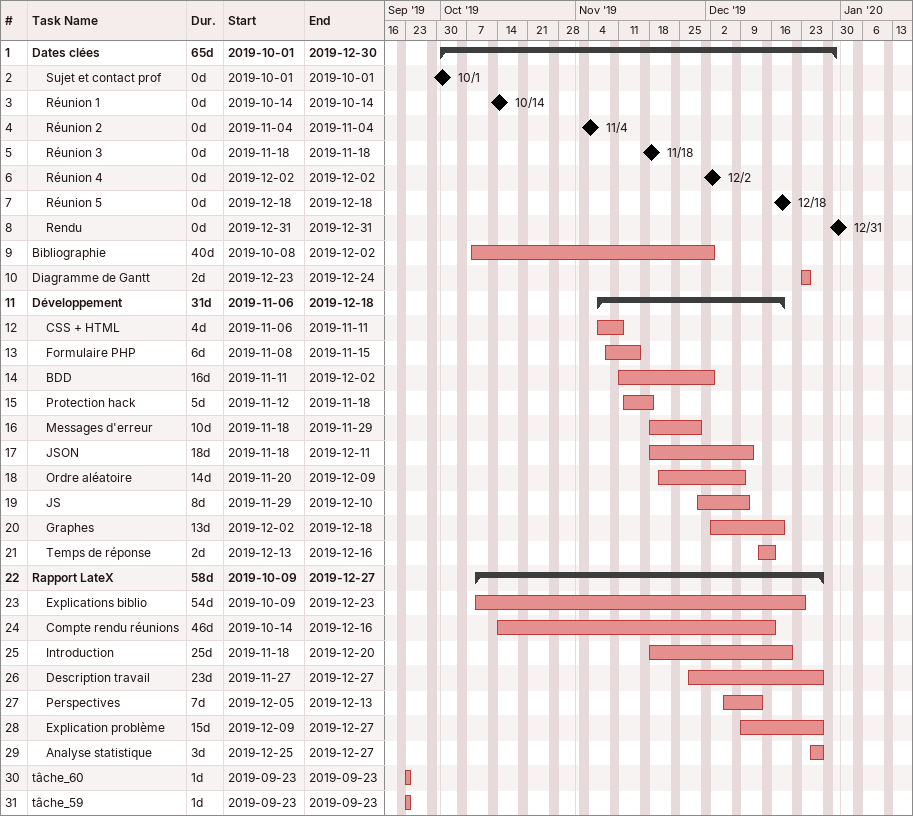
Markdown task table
| ID | Level | Task | Duration | Start | Finish |
|---|---|---|---|---|---|
| 1 | 1 | **Dates clées** | 65d | 2019-10-01 | 2019-12-30 |
| 2 | 2 | Sujet et contact prof | 0d | 2019-10-01 | 2019-10-01 |
| 3 | 2 | Réunion 1 | 0d | 2019-10-14 | 2019-10-14 |
| 4 | 2 | Réunion 2 | 0d | 2019-11-04 | 2019-11-04 |
| 5 | 2 | Réunion 3 | 0d | 2019-11-18 | 2019-11-18 |
| 6 | 2 | Réunion 4 | 0d | 2019-12-02 | 2019-12-02 |
| 7 | 2 | Réunion 5 | 0d | 2019-12-18 | 2019-12-18 |
| 8 | 2 | Rendu | 0d | 2019-12-31 | 2019-12-31 |
| 9 | 1 | Bibliographie | 40d | 2019-10-08 | 2019-12-02 |
| 10 | 1 | Diagramme de Gantt | 2d | 2019-12-23 | 2019-12-24 |
| 11 | 1 | **Développement** | 31d | 2019-11-06 | 2019-12-18 |
| 12 | 2 | CSS + HTML | 4d | 2019-11-06 | 2019-11-11 |
| 13 | 2 | Formulaire PHP | 6d | 2019-11-08 | 2019-11-15 |
| 14 | 2 | BDD | 16d | 2019-11-11 | 2019-12-02 |
| 15 | 2 | Protection hack | 5d | 2019-11-12 | 2019-11-18 |
| 16 | 2 | Messages d'erreur | 10d | 2019-11-18 | 2019-11-29 |
| 17 | 2 | JSON | 18d | 2019-11-18 | 2019-12-11 |
| 18 | 2 | Ordre aléatoire | 14d | 2019-11-20 | 2019-12-09 |
| 19 | 2 | JS | 8d | 2019-11-29 | 2019-12-10 |
| 20 | 2 | Graphes | 13d | 2019-12-02 | 2019-12-18 |
| 21 | 2 | Temps de réponse | 2d | 2019-12-13 | 2019-12-16 |
| 22 | 1 | **Rapport LateX** | 58d | 2019-10-09 | 2019-12-27 |
| 23 | 2 | Explications biblio | 54d | 2019-10-09 | 2019-12-23 |
| 24 | 2 | Compte rendu réunions | 46d | 2019-10-14 | 2019-12-16 |
| 25 | 2 | Introduction | 25d | 2019-11-18 | 2019-12-20 |
| 26 | 2 | Description travail | 23d | 2019-11-27 | 2019-12-27 |
| 27 | 2 | Perspectives | 7d | 2019-12-05 | 2019-12-13 |
| 28 | 2 | Explication problème | 15d | 2019-12-09 | 2019-12-27 |
| 29 | 2 | Analyse statistique | 3d | 2019-12-25 | 2019-12-27 |
| 30 | 1 | tâche_60 | 1d | 2019-09-23 | 2019-09-23 |
| 31 | 1 | tâche_59 | 1d | 2019-09-23 | 2019-09-23 |
